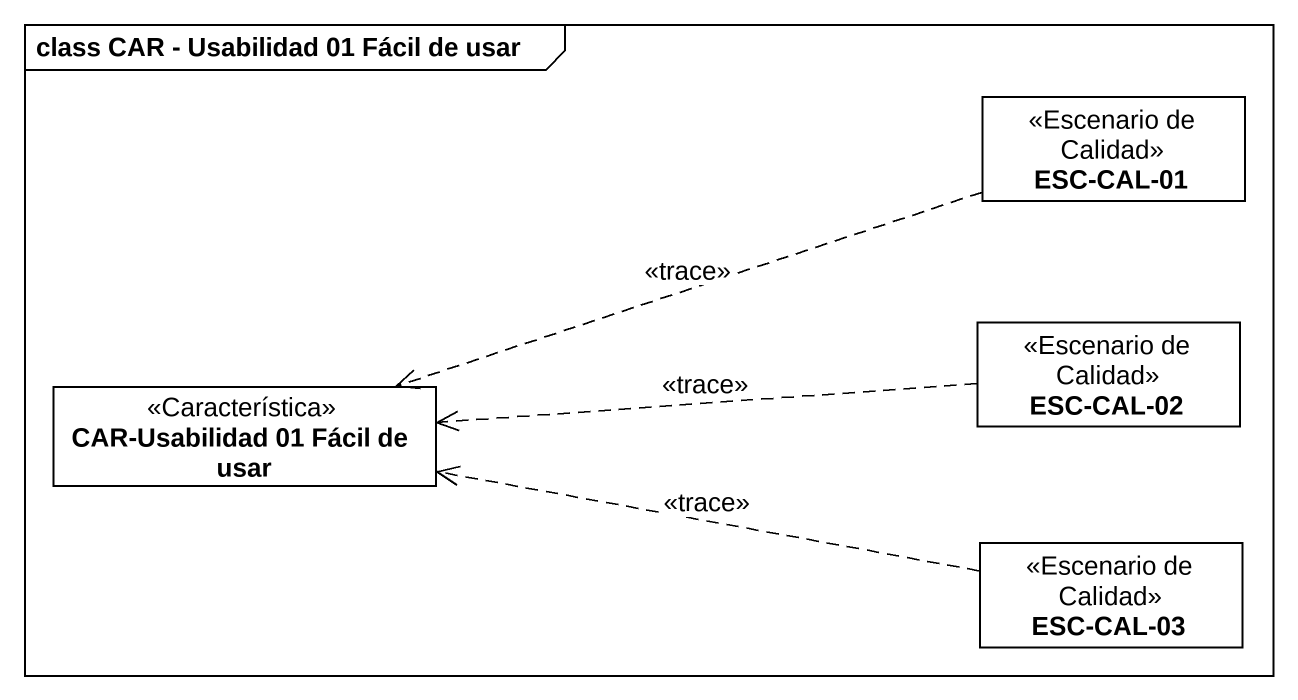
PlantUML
@startuml
mainframe class CAR - Usabilidad 01 Fácil de usar
hide circle
hide empty members
class "ESC-CAL-01" as ESC_CAL_01 <<Escenario de Calidad>>
class "CAR-Usabilidad 01 Fácil de usar" as CAR_Usabilidad_01_Fácil_de <<Característica>>
class "ESC-CAL-02" as ESC_CAL_02 <<Escenario de Calidad>>
class "ESC-CAL-03" as ESC_CAL_03 <<Escenario de Calidad>>
ESC_CAL_01 .left.> CAR_Usabilidad_01_Fácil_de : <<trace>>
ESC_CAL_02 .left.> CAR_Usabilidad_01_Fácil_de : <<trace>>
ESC_CAL_03 .left.> CAR_Usabilidad_01_Fácil_de : <<trace>>
@enduml
